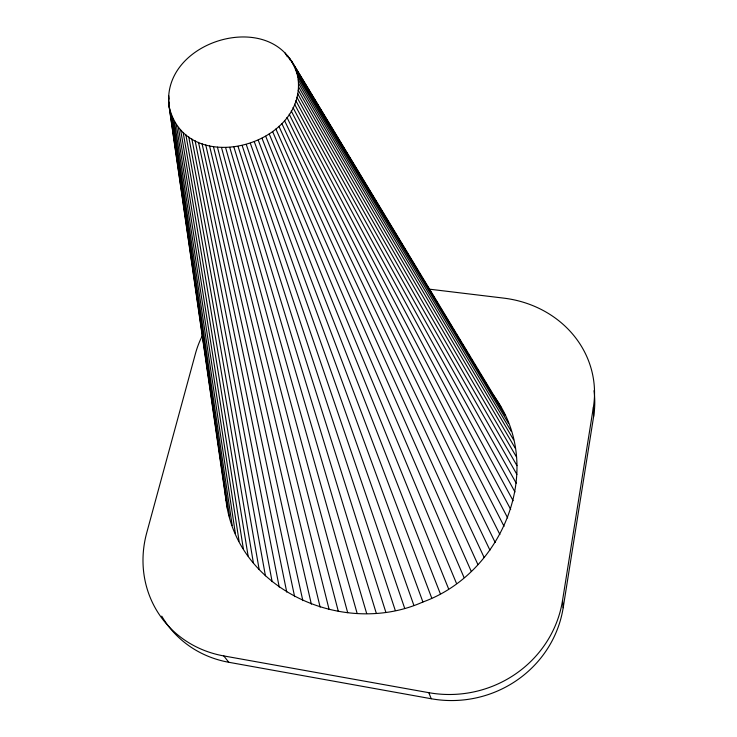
<?xml version="1.0" encoding="UTF-8"?>
<svg xmlns="http://www.w3.org/2000/svg" width="737" height="737" viewBox="0 0 737 737"><rect width="100%" height="100%" fill="white"/><g stroke="black" fill="none" stroke-linecap="round" stroke-linejoin="round"><path stroke-width="1.11" d="M168.994 105.898C184.867 179.413 309.015 146.119 297.757 76.473C279.443 6.163 160.942 38.223 168.994 105.898L226.029 500.506C236.973 590.53 344.041 637.376 422.909 601.991C503.187 573.11 546.983 466.797 493.385 395.253M161.753 616.141A108.929 101.052 -35.4 0 0 228.774 662.277L431.228 698.74A111.582 107.648 -10.9 0 0 563.179 607.767L593.654 416.368A106.543 97.072 -7.5 0 0 594.004 390.702M563.179 607.767L562.515 600.591L593.405 407.146A107.851 97.993 -7.8 0 0 503.657 298.117L428.344 289.042M202.435 335.473A104.424 93.046 -22.2 0 0 195.443 353.631L146.691 532.934A110.301 102.065 -35.1 0 0 223.799 655.93L428.805 692.679A113.028 108.809 -11.3 0 0 562.515 600.591M223.799 655.93L228.774 662.277M291.52 60.849L501.372 407.874M289.567 58.057L344.234 148.552M345.423 150.523L362.65 179.045M363.838 181.016L365.626 183.964M366.814 185.936L384.041 214.458M385.23 216.429L399.491 240.032M400.679 242.003L417.907 270.534M419.095 272.497L420.882 275.445M422.071 277.416L439.298 305.938M440.486 307.909L442.264 310.857M443.453 312.829L451.772 326.602M452.96 328.564L454.747 331.521M455.936 333.483L460.689 341.351M462.468 344.308L467.221 352.175M468.41 354.147L470.197 357.095M471.975 360.043L473.163 362.014M474.95 364.962L476.139 366.934M477.327 368.896L479.105 371.853M480.892 374.801L482.671 377.749M483.859 379.721L488.613 387.588M489.801 389.551L491.588 392.508M294.745 66.8L505.223 415.511M287.402 55.404L290.369 60.333M295.998 69.941L508.567 423.397M285.026 52.889L287.393 56.841M297.002 73.166L511.367 431.513M297.757 76.473L513.625 439.832M298.264 79.854L515.31 448.308M298.513 83.281L516.425 456.922M298.494 86.745L516.95 465.637M298.227 90.236L516.895 474.407M297.693 93.737L516.232 483.205M296.91 97.238L514.979 491.994M295.859 100.729L513.127 500.745M294.56 104.184L510.686 509.405M293.022 107.593L507.664 517.945M291.235 110.937L504.053 526.319M289.208 114.217L499.889 534.509M286.96 117.404L495.172 542.46M284.491 120.49L489.921 550.152M281.81 123.475L484.154 557.531M278.936 126.322L477.908 564.579M275.878 129.03L471.192 571.258M272.635 131.601L464.043 577.541M269.235 134.005L456.489 583.391M265.688 136.234L448.566 588.78M428.805 692.679L431.228 698.74M262.013 138.289L440.302 593.7M258.217 140.15L431.744 598.103M254.32 141.817L422.909 601.991M250.331 143.282L413.862 605.335M246.287 144.544L404.622 608.126M242.178 145.585L395.244 610.347M238.042 146.405L385.764 611.986M233.887 147.004L376.229 613.046M229.732 147.382L366.676 613.516M225.586 147.529L357.141 613.396M221.487 147.455L347.689 612.696M217.433 147.151L338.338 611.406M213.454 146.626L329.135 609.545M209.548 145.88L320.134 607.122M205.752 144.913L311.355 604.156M202.067 143.733L302.843 600.646M198.511 142.352L294.625 596.629M195.102 140.758L286.748 592.106M191.85 138.98L279.231 587.122M188.773 137.008L272.119 581.677M185.881 134.862L265.421 575.818M183.172 132.549L259.175 569.563M180.676 130.071L253.399 562.939M178.4 127.446L248.111 555.974M176.336 124.682L243.33 548.706M174.503 121.798L239.074 541.17M172.909 118.795L235.352 533.385M168.709 95.653L169.215 99.071M171.555 115.691L232.183 525.398M168.543 99.099L169.215 103.641M170.45 112.494L229.576 517.227M168.644 102.517L227.521 508.926M225.347 494.14L226.029 500.506M224.978 488.815L225.117 492.021M593.405 407.146L593.654 416.368"/></g></svg>
